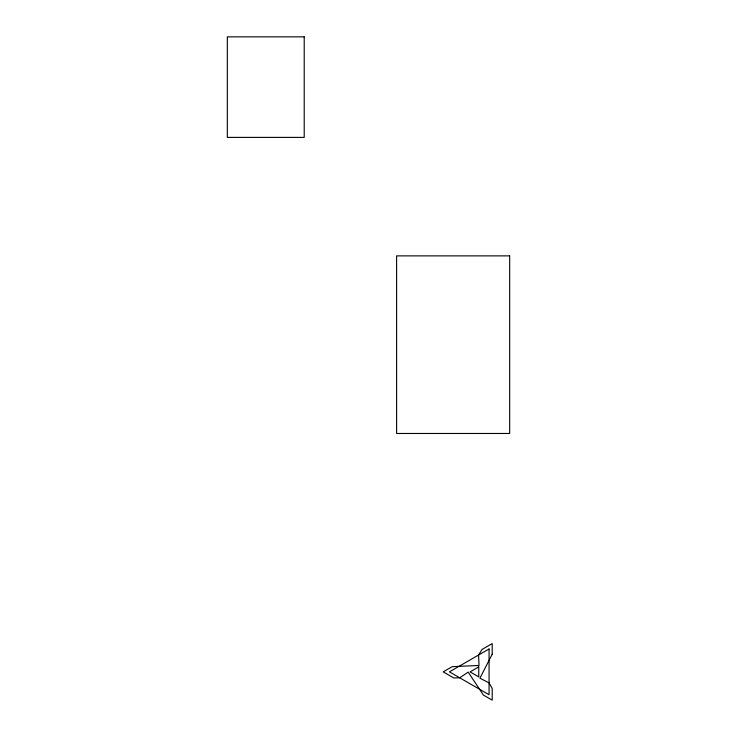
<?xml version="1.0" encoding="UTF-8"?>
<svg xmlns="http://www.w3.org/2000/svg" width="737" height="737" viewBox="0 0 737 737"><rect width="100%" height="100%" fill="white"/><g stroke="black" fill="none" stroke-linecap="round" stroke-linejoin="round"><path stroke-width="1.11" d="M492.205 654.216L479.925 678.197L489.064 682.877L492.205 688.478L492.205 700.15L483.389 695.055L468.198 672.144L459.695 677.782L453.808 677.985L443.213 671.868L452.214 666.663L479.032 665.447L478.562 655.036L482.072 649.426L492.205 643.576L492.205 654.216M489.064 648.975L449.432 671.858L489.064 694.742L489.064 648.975M478.764 666.893L470.095 671.895L478.764 676.898L478.764 666.893M304.215 36.85L227.328 36.85L227.328 137.395L304.215 137.395L304.215 36.85M509.672 255.877L396.607 255.877L396.607 433.476L509.672 433.476L509.672 255.877"/></g></svg>
